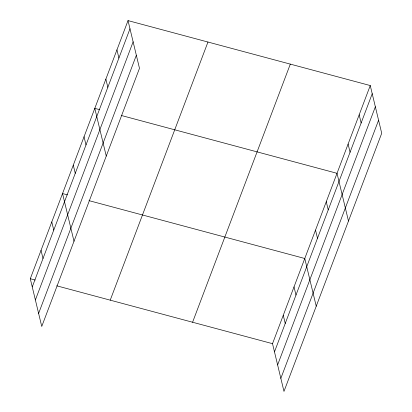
<?xml version="1.0" encoding="UTF-8"?>
<svg xmlns="http://www.w3.org/2000/svg" width="412" height="412" viewBox="0 0 412 412"><rect width="100%" height="100%" fill="white"/><g stroke="black" fill="none" stroke-linecap="round" stroke-linejoin="round"><path stroke-width="0.62" d="M128.024 20.6L139.483 68.325L41.746 326.448L30.287 278.728L128.024 20.6L370.254 85.552L381.713 133.272L283.976 391.4L272.517 343.675L370.254 85.552M32.254 286.906L129.986 28.778M35.386 299.957L133.122 41.828M38.615 313.403L136.346 55.275M110.225 300.157L207.962 42.034M192.584 322.241L290.316 64.118M274.485 351.858L372.216 93.73M277.616 364.908L375.353 106.78M280.845 378.35L378.577 120.227M99.714 109.68L94.796 108.361L106.25 156.086M121.236 115.453L337.026 173.313L348.48 221.038M67.46 194.866L62.542 193.542L74 241.267M88.982 200.634L304.772 258.494L316.231 306.219M30.287 278.728L35.205 280.047M56.727 285.815L272.517 343.675M359.176 114.804L361.144 122.987M348.099 144.061L350.066 152.239M326.273 201.705L328.235 209.888M315.52 230.102L317.487 238.28M294.019 286.891L295.986 295.069M283.271 315.283L285.233 323.461M116.946 49.852L118.913 58.035M105.869 79.109L107.836 87.287M84.043 136.758L86.005 144.936M73.295 165.15L75.257 173.334M51.788 221.939L53.756 230.117M41.04 250.331L43.002 258.515"/></g></svg>
